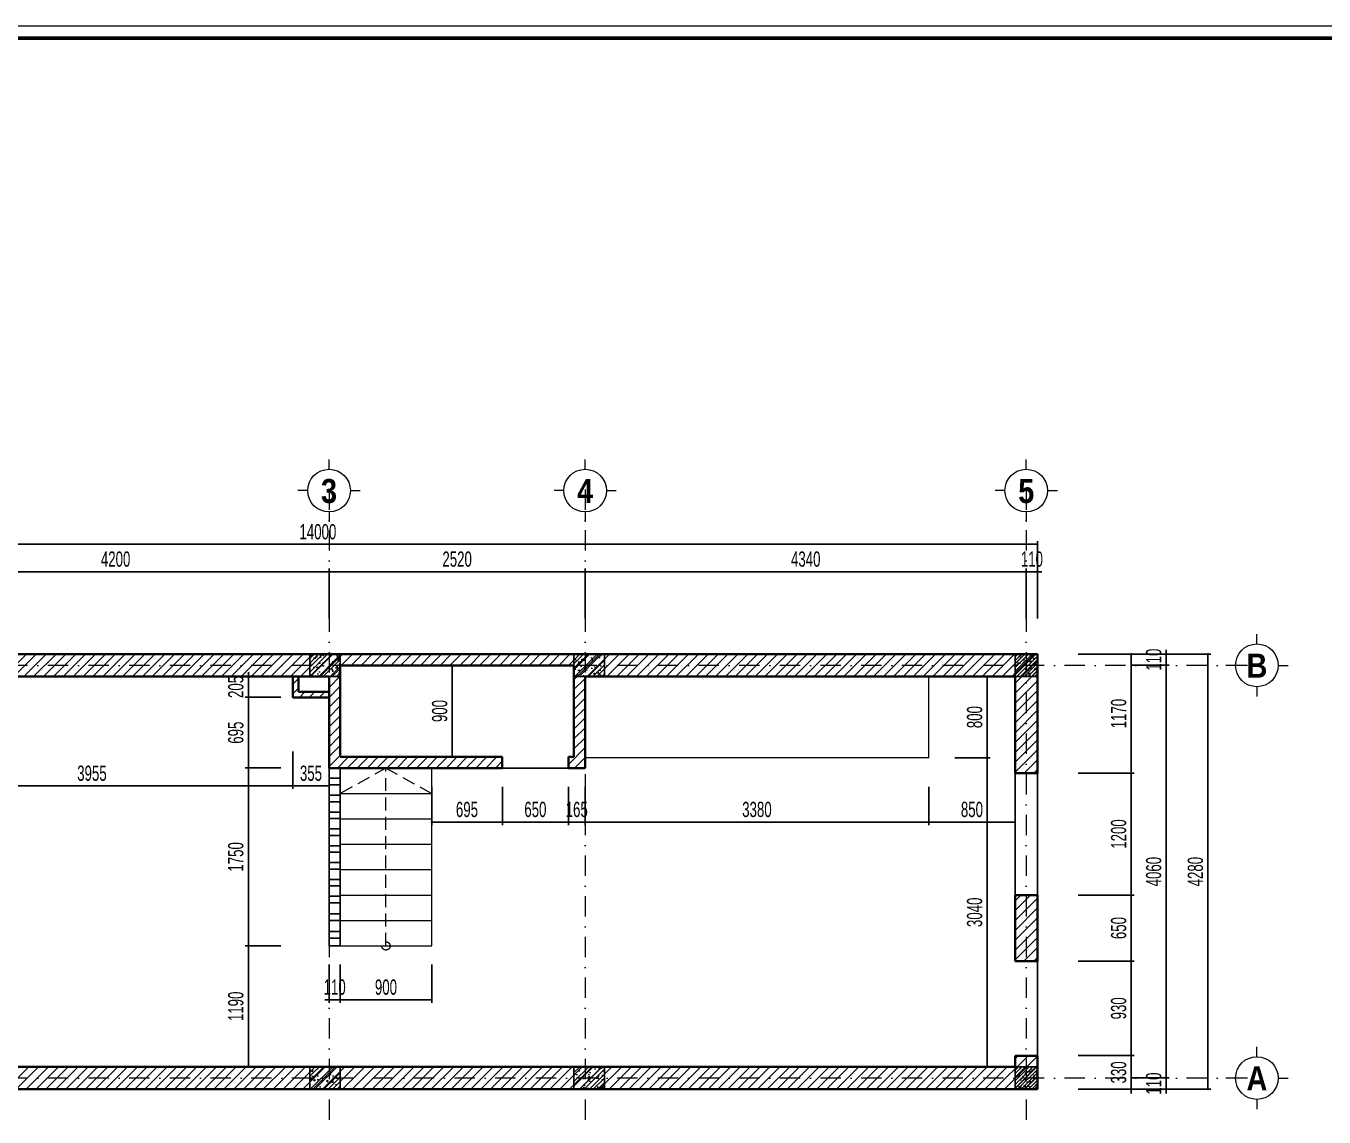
# Model space of a CAD drawing. Header units: millimetres. Extents: x 2565303 to 2664360, y -865723 to -262051.
# Drawn here: x 2638988 to 2651759, y -420716 to -409982 of the extents above; entities that cross this region are included whole.
import ezdxf
from ezdxf.enums import TextEntityAlignment as Align

# ---------------------------------------------------------------- set-up
doc = ezdxf.new("R2010")
doc.units = ezdxf.units.MM
doc.header["$LTSCALE"] = 10
doc.header["$MEASUREMENT"] = 0
doc.linetypes.add('DASHDOT', pattern=[1, 0.5, -0.25, 0, -0.25])
doc.linetypes.add('HIDDEN', pattern=[9.525, 6.35, -3.175])
doc.layers.get('0').update_dxf_attribs({"linetype": 'CONTINUOUS'})
doc.layers.get('DEFPOINTS').update_dxf_attribs({"color": 10, "linetype": 'CONTINUOUS'})
for name, color, linetype in [('- Hach vl', 9, 'CONTINUOUS'), ('Khungten_LCDI', 7, 'CONTINUOUS'), ('M3', 3, 'CONTINUOUS')]:
    doc.layers.add(name, color=color, linetype=linetype)
for name, color, linetype, lineweight in [('- Nội Thất', 83, 'CONTINUOUS', 25), ('-thay1', 7, 'CONTINUOUS', 18), ('-Tường', 4, 'CONTINUOUS', 35), ('LC Dim', 8, 'CONTINUOUS', 13), ('LC Hatch', 252, 'CONTINUOUS', 5), ('LC ISO', 153, 'CONTINUOUS', 13), ('LC MANH DUT', 35, 'HIDDEN', 5), ('LC Net dam 1', 30, 'CONTINUOUS', 30), ('LC Net dam2', 6, 'CONTINUOUS', 40), ('LC Net manh', 250, 'CONTINUOUS', 5), ('LC Net truc', 134, 'DASHDOT', 5), ('LC Text1', 20, 'CONTINUOUS', 13)]:
    doc.layers.add(name, color=color, linetype=linetype, lineweight=lineweight)
doc.styles.add('HOATBIF', font='hoatbif.shx', dxfattribs={"width": 0.65})
doc.styles.add('Khungten', font='', dxfattribs={"width": 0.9, "height": 5000})
doc.styles.add('LC 1', font='')
doc.styles.add('Title', font='', dxfattribs={"width": 0.8})
doc.styles.get('Khungten').set_extended_font_data('.VnAvantH')
doc.styles.get('LC 1').set_extended_font_data('.VnAvantH', bold=True)
doc.styles.get('Title').set_extended_font_data('.VnBlackH')
doc.dimstyles.new('1-100 (1-60)', dxfattribs={"dimscale": 60, "dimtxt": 2.5, "dimasz": 0.35, "dimexe": 0.5, "dimexo": 0, "dimgap": 0.8, "dimtad": 1, "dimdec": 0, "dimzin": 0, "dimdsep": 46, "dimtxsty": 'HOATBIF', "dimblk1": 'DOT', "dimblk2": 'DOT', "dimsah": 1, "dimcen": -1, "dimdle": 1, "dimclrd": 256, "dimclre": 256, "dimclrt": 4, "dimadec": 3, "dimazin": 2, "dimtfac": 0.333333, "dimtdec": 0, "dimtix": 1, "dimtmove": 2, "dimatfit": 3, "dimldrblk": 'DOT', "dimfxl": 1, "dimtvp": 0.833333, "dimtolj": 1, "dimtzin": 0, "dimarcsym": 0})

# ---------------------------------------------------------------- blocks, each defined once
blk = doc.blocks.new('DOT')
at = {"layer": 'M3', "color": 0, "linetype": 'ByBlock'}
blk.add_line((-0.5, 0), (-1, 0), dxfattribs=at)
at = {"layer": 'M3', "color": 0, "linetype": 'ByBlock', "const_width": 0.5}
blk.add_lwpolyline([(-0.25, 0, 1), (0.25, 0, 1)], format="xyb", close=True, dxfattribs=at)
blk = doc.blocks.new('*D322')
at = {"layer": 'DEFPOINTS', "color": 0, "transparency": 16777216}
for p in [(2641970, -415351), (2637770, -415811), (2641970, -415811)]:
    blk.add_point(p, dxfattribs=at)
at = {"layer": 'LC Dim', "lineweight": -2, "transparency": 16777216}
for p, q in [((2637770, -415811), (2637770, -415321)), ((2641970, -415811), (2641970, -415321)), ((2637791, -415351), (2641949, -415351))]:
    blk.add_line(p, q, dxfattribs=at)
at = {"layer": 'LC Dim', "lineweight": -2, "transparency": 16777216, "xscale": 21, "yscale": 21, "zscale": 21, "rotation": 180}
blk.add_blockref('DOT', (2637770, -415351), dxfattribs=at)
at = {"layer": 'LC Dim', "lineweight": -2, "transparency": 16777216, "xscale": 21, "yscale": 21, "zscale": 21}
blk.add_blockref('DOT', (2641970, -415351), dxfattribs=at)
at = {"layer": 'LC Dim', "color": 4, "transparency": 16777216, "insert": (2639870, -415228), "char_height": 150, "attachment_point": 5, "style": 'HOATBIF'}
blk.add_mtext('\\A1;4200', dxfattribs=at)
blk = doc.blocks.new('*D323')
at = {"layer": 'DEFPOINTS', "color": 0, "transparency": 16777216}
for p in [(2644490, -415351), (2641970, -415811), (2644490, -415811)]:
    blk.add_point(p, dxfattribs=at)
at = {"layer": 'LC Dim', "lineweight": -2, "transparency": 16777216}
for p, q in [((2641970, -415811), (2641970, -415321)), ((2644490, -415811), (2644490, -415321)), ((2641991, -415351), (2644469, -415351))]:
    blk.add_line(p, q, dxfattribs=at)
at = {"layer": 'LC Dim', "lineweight": -2, "transparency": 16777216, "xscale": 21, "yscale": 21, "zscale": 21, "rotation": 180}
blk.add_blockref('DOT', (2641970, -415351), dxfattribs=at)
at = {"layer": 'LC Dim', "lineweight": -2, "transparency": 16777216, "xscale": 21, "yscale": 21, "zscale": 21}
blk.add_blockref('DOT', (2644490, -415351), dxfattribs=at)
at = {"layer": 'LC Dim', "color": 4, "transparency": 16777216, "insert": (2643230, -415228), "char_height": 150, "attachment_point": 5, "style": 'HOATBIF'}
blk.add_mtext('\\A1;2520', dxfattribs=at)
blk = doc.blocks.new('*D324')
at = {"layer": 'DEFPOINTS', "color": 0, "transparency": 16777216}
for p in [(2648830, -415351), (2644490, -415811), (2648830, -415811)]:
    blk.add_point(p, dxfattribs=at)
at = {"layer": 'LC Dim', "lineweight": -2, "transparency": 16777216}
for p, q in [((2644490, -415811), (2644490, -415321)), ((2648830, -415811), (2648830, -415321)), ((2644511, -415351), (2648809, -415351))]:
    blk.add_line(p, q, dxfattribs=at)
at = {"layer": 'LC Dim', "lineweight": -2, "transparency": 16777216, "xscale": 21, "yscale": 21, "zscale": 21, "rotation": 180}
blk.add_blockref('DOT', (2644490, -415351), dxfattribs=at)
at = {"layer": 'LC Dim', "lineweight": -2, "transparency": 16777216, "xscale": 21, "yscale": 21, "zscale": 21}
blk.add_blockref('DOT', (2648830, -415351), dxfattribs=at)
at = {"layer": 'LC Dim', "color": 4, "transparency": 16777216, "insert": (2646660, -415228), "char_height": 150, "attachment_point": 5, "style": 'HOATBIF'}
blk.add_mtext('\\A1;4340', dxfattribs=at)
blk = doc.blocks.new('*D325')
at = {"layer": 'DEFPOINTS', "color": 0, "transparency": 16777216}
for p in [(2648940, -415351), (2648830, -415811), (2648940, -415811)]:
    blk.add_point(p, dxfattribs=at)
at = {"layer": 'LC Dim', "lineweight": -2, "transparency": 16777216}
for p, q in [((2648830, -415811), (2648830, -415321)), ((2648940, -415811), (2648940, -415321)), ((2648809, -415351), (2648788, -415351)), ((2648830, -415351), (2648940, -415351)), ((2648961, -415351), (2648982, -415351))]:
    blk.add_line(p, q, dxfattribs=at)
at = {"layer": 'LC Dim', "lineweight": -2, "transparency": 16777216, "xscale": 21, "yscale": 21, "zscale": 21}
blk.add_blockref('DOT', (2648830, -415351), dxfattribs=at)
at = {"layer": 'LC Dim', "lineweight": -2, "transparency": 16777216, "xscale": 21, "yscale": 21, "zscale": 21, "rotation": 180}
blk.add_blockref('DOT', (2648940, -415351), dxfattribs=at)
at = {"layer": 'LC Dim', "color": 4, "transparency": 16777216, "insert": (2648885, -415228), "char_height": 150, "attachment_point": 5, "style": 'HOATBIF'}
blk.add_mtext('\\A1;110', dxfattribs=at)
blk = doc.blocks.new('*D326')
at = {"layer": 'DEFPOINTS', "color": 0, "transparency": 16777216}
for p in [(2634940, -415082), (2634940, -415811), (2648940, -415811)]:
    blk.add_point(p, dxfattribs=at)
at = {"layer": 'LC Dim', "lineweight": -2, "transparency": 16777216}
for p, q in [((2634940, -415811), (2634940, -415052)), ((2648940, -415811), (2648940, -415052)), ((2648919, -415082), (2634961, -415082))]:
    blk.add_line(p, q, dxfattribs=at)
at = {"layer": 'LC Dim', "lineweight": -2, "transparency": 16777216, "xscale": 21, "yscale": 21, "zscale": 21, "rotation": 180}
blk.add_blockref('DOT', (2634940, -415082), dxfattribs=at)
at = {"layer": 'LC Dim', "lineweight": -2, "transparency": 16777216, "xscale": 21, "yscale": 21, "zscale": 21}
blk.add_blockref('DOT', (2648940, -415082), dxfattribs=at)
at = {"layer": 'LC Dim', "color": 4, "transparency": 16777216, "insert": (2641860, -414959), "char_height": 150, "attachment_point": 5, "style": 'HOATBIF'}
blk.add_mtext('\\A1;14000', dxfattribs=at)
blk = doc.blocks.new('*D357')
at = {"layer": 'DEFPOINTS', "color": 0, "transparency": 16777216}
for p in [(2649862, -416162), (2649862, -416272), (2650207, -416272)]:
    blk.add_point(p, dxfattribs=at)
at = {"layer": 'LC Dim', "lineweight": -2, "transparency": 16777216}
for p, q in [((2649862, -416162), (2650237, -416162)), ((2650207, -416141), (2650207, -416120)), ((2650207, -416162), (2650207, -416272)), ((2649862, -416272), (2650237, -416272)), ((2650207, -416293), (2650207, -416314))]:
    blk.add_line(p, q, dxfattribs=at)
at = {"layer": 'LC Dim', "lineweight": -2, "transparency": 16777216, "xscale": 21, "yscale": 21, "zscale": 21}
for p, rotation in [((2650207, -416162), 270), ((2650207, -416272), 90)]:
    blk.add_blockref('DOT', p, dxfattribs=dict(at, rotation=rotation))
at = {"layer": 'LC Dim', "color": 4, "transparency": 16777216, "insert": (2650084, -416217), "char_height": 150, "attachment_point": 5, "rotation": 90, "style": 'HOATBIF'}
blk.add_mtext('\\A1;110', dxfattribs=at)
blk = doc.blocks.new('*D358')
at = {"layer": 'DEFPOINTS', "color": 0, "transparency": 16777216}
for p in [(2649862, -416272), (2649862, -420332), (2650207, -420332)]:
    blk.add_point(p, dxfattribs=at)
at = {"layer": 'LC Dim', "lineweight": -2, "transparency": 16777216}
for p, q in [((2649862, -416272), (2650237, -416272)), ((2650207, -416293), (2650207, -420311)), ((2649862, -420332), (2650237, -420332))]:
    blk.add_line(p, q, dxfattribs=at)
at = {"layer": 'LC Dim', "lineweight": -2, "transparency": 16777216, "xscale": 21, "yscale": 21, "zscale": 21}
for p, rotation in [((2650207, -416272), 90), ((2650207, -420332), 270)]:
    blk.add_blockref('DOT', p, dxfattribs=dict(at, rotation=rotation))
at = {"layer": 'LC Dim', "color": 4, "transparency": 16777216, "insert": (2650084, -418302), "char_height": 150, "attachment_point": 5, "rotation": 90, "style": 'HOATBIF'}
blk.add_mtext('\\A1;4060', dxfattribs=at)
blk = doc.blocks.new('*D359')
at = {"layer": 'DEFPOINTS', "color": 0, "transparency": 16777216}
for p in [(2649862, -420332), (2649862, -420442), (2650207, -420442)]:
    blk.add_point(p, dxfattribs=at)
at = {"layer": 'LC Dim', "lineweight": -2, "transparency": 16777216}
for p, q in [((2650207, -420311), (2650207, -420290)), ((2649862, -420332), (2650237, -420332)), ((2650207, -420332), (2650207, -420442)), ((2649862, -420442), (2650237, -420442)), ((2650207, -420463), (2650207, -420484))]:
    blk.add_line(p, q, dxfattribs=at)
at = {"layer": 'LC Dim', "lineweight": -2, "transparency": 16777216, "xscale": 21, "yscale": 21, "zscale": 21}
for p, rotation in [((2650207, -420332), 270), ((2650207, -420442), 90)]:
    blk.add_blockref('DOT', p, dxfattribs=dict(at, rotation=rotation))
at = {"layer": 'LC Dim', "color": 4, "transparency": 16777216, "insert": (2650084, -420387), "char_height": 150, "attachment_point": 5, "rotation": 90, "style": 'HOATBIF'}
blk.add_mtext('\\A1;110', dxfattribs=at)
blk = doc.blocks.new('*D360')
at = {"layer": 'DEFPOINTS', "color": 0, "transparency": 16777216}
for p in [(2649862, -416162), (2650617, -416162), (2649862, -420442)]:
    blk.add_point(p, dxfattribs=at)
at = {"layer": 'LC Dim', "lineweight": -2, "transparency": 16777216}
for p, q in [((2649862, -416162), (2650647, -416162)), ((2650617, -420421), (2650617, -416183)), ((2649862, -420442), (2650647, -420442))]:
    blk.add_line(p, q, dxfattribs=at)
at = {"layer": 'LC Dim', "lineweight": -2, "transparency": 16777216, "xscale": 21, "yscale": 21, "zscale": 21}
for p, rotation in [((2650617, -416162), 90), ((2650617, -420442), 270)]:
    blk.add_blockref('DOT', p, dxfattribs=dict(at, rotation=rotation))
at = {"layer": 'LC Dim', "color": 4, "transparency": 16777216, "insert": (2650494, -418302), "char_height": 150, "attachment_point": 5, "rotation": 90, "style": 'HOATBIF'}
blk.add_mtext('\\A1;4280', dxfattribs=at)
blk = doc.blocks.new('*D361')
at = {"layer": 'DEFPOINTS', "color": 0, "transparency": 16777216}
for p in [(2649341, -416162), (2649341, -417332), (2649862, -417332)]:
    blk.add_point(p, dxfattribs=at)
at = {"layer": 'LC Dim', "lineweight": -2, "transparency": 16777216}
for p, q in [((2649341, -416162), (2649892, -416162)), ((2649862, -416183), (2649862, -417311)), ((2649341, -417332), (2649892, -417332))]:
    blk.add_line(p, q, dxfattribs=at)
at = {"layer": 'LC Dim', "lineweight": -2, "transparency": 16777216, "xscale": 21, "yscale": 21, "zscale": 21}
for p, rotation in [((2649862, -416162), 90), ((2649862, -417332), 270)]:
    blk.add_blockref('DOT', p, dxfattribs=dict(at, rotation=rotation))
at = {"layer": 'LC Dim', "color": 4, "transparency": 16777216, "insert": (2649739, -416747), "char_height": 150, "attachment_point": 5, "rotation": 90, "style": 'HOATBIF'}
blk.add_mtext('\\A1;1170', dxfattribs=at)
blk = doc.blocks.new('*D362')
at = {"layer": 'DEFPOINTS', "color": 0, "transparency": 16777216}
for p in [(2649341, -417332), (2649341, -418532), (2649862, -418532)]:
    blk.add_point(p, dxfattribs=at)
at = {"layer": 'LC Dim', "lineweight": -2, "transparency": 16777216}
for p, q in [((2649341, -417332), (2649892, -417332)), ((2649862, -417353), (2649862, -418511)), ((2649341, -418532), (2649892, -418532))]:
    blk.add_line(p, q, dxfattribs=at)
at = {"layer": 'LC Dim', "lineweight": -2, "transparency": 16777216, "xscale": 21, "yscale": 21, "zscale": 21}
for p, rotation in [((2649862, -417332), 90), ((2649862, -418532), 270)]:
    blk.add_blockref('DOT', p, dxfattribs=dict(at, rotation=rotation))
at = {"layer": 'LC Dim', "color": 4, "transparency": 16777216, "insert": (2649739, -417932), "char_height": 150, "attachment_point": 5, "rotation": 90, "style": 'HOATBIF'}
blk.add_mtext('\\A1;1200', dxfattribs=at)
blk = doc.blocks.new('*D363')
at = {"layer": 'DEFPOINTS', "color": 0, "transparency": 16777216}
for p in [(2649341, -420112), (2649341, -420442), (2649862, -420442)]:
    blk.add_point(p, dxfattribs=at)
at = {"layer": 'LC Dim', "lineweight": -2, "transparency": 16777216}
for p, q in [((2649341, -420112), (2649892, -420112)), ((2649862, -420091), (2649862, -420070)), ((2649862, -420112), (2649862, -420442)), ((2649341, -420442), (2649892, -420442)), ((2649862, -420463), (2649862, -420484))]:
    blk.add_line(p, q, dxfattribs=at)
at = {"layer": 'LC Dim', "lineweight": -2, "transparency": 16777216, "xscale": 21, "yscale": 21, "zscale": 21}
for p, rotation in [((2649862, -420112), 270), ((2649862, -420442), 90)]:
    blk.add_blockref('DOT', p, dxfattribs=dict(at, rotation=rotation))
at = {"layer": 'LC Dim', "color": 4, "transparency": 16777216, "insert": (2649739, -420277), "char_height": 150, "attachment_point": 5, "rotation": 90, "style": 'HOATBIF'}
blk.add_mtext('\\A1;330', dxfattribs=at)
blk = doc.blocks.new('*D364')
at = {"layer": 'DEFPOINTS', "color": 0, "transparency": 16777216}
for p in [(2649341, -418532), (2649341, -419182), (2649862, -419182)]:
    blk.add_point(p, dxfattribs=at)
at = {"layer": 'LC Dim', "lineweight": -2, "transparency": 16777216}
for p, q in [((2649341, -418532), (2649892, -418532)), ((2649862, -418553), (2649862, -419161)), ((2649341, -419182), (2649892, -419182))]:
    blk.add_line(p, q, dxfattribs=at)
at = {"layer": 'LC Dim', "lineweight": -2, "transparency": 16777216, "xscale": 21, "yscale": 21, "zscale": 21}
for p, rotation in [((2649862, -418532), 90), ((2649862, -419182), 270)]:
    blk.add_blockref('DOT', p, dxfattribs=dict(at, rotation=rotation))
at = {"layer": 'LC Dim', "color": 4, "transparency": 16777216, "insert": (2649739, -418857), "char_height": 150, "attachment_point": 5, "rotation": 90, "style": 'HOATBIF'}
blk.add_mtext('\\A1;650', dxfattribs=at)
blk = doc.blocks.new('*D365')
at = {"layer": 'DEFPOINTS', "color": 0, "transparency": 16777216}
for p in [(2649341, -419182), (2649341, -420112), (2649862, -420112)]:
    blk.add_point(p, dxfattribs=at)
at = {"layer": 'LC Dim', "lineweight": -2, "transparency": 16777216}
for p, q in [((2649341, -419182), (2649892, -419182)), ((2649862, -419203), (2649862, -420091)), ((2649341, -420112), (2649892, -420112))]:
    blk.add_line(p, q, dxfattribs=at)
at = {"layer": 'LC Dim', "lineweight": -2, "transparency": 16777216, "xscale": 21, "yscale": 21, "zscale": 21}
for p, rotation in [((2649862, -419182), 90), ((2649862, -420112), 270)]:
    blk.add_blockref('DOT', p, dxfattribs=dict(at, rotation=rotation))
at = {"layer": 'LC Dim', "color": 4, "transparency": 16777216, "insert": (2649739, -419647), "char_height": 150, "attachment_point": 5, "rotation": 90, "style": 'HOATBIF'}
blk.add_mtext('\\A1;930', dxfattribs=at)
blk = doc.blocks.new('lcdi fix')
at = {"layer": 'DEFPOINTS', "lineweight": 0}
blk.add_lwpolyline([(-1200, -14850), (-1200, 14850), (40800, 14850), (40800, -14850)], close=True, dxfattribs=at)
at = {"layer": 'Khungten_LCDI', "color": 5, "lineweight": 60}
blk.add_lwpolyline([(0, -14650), (0, 14650), (40600, 14650), (40600, -14650)], close=True, dxfattribs=at)
at = {"color": 7, "style": 'Khungten', "width": 0.8}
for tag, p in [('REVISION', (39499, -10746)), ('NGAYHT', (39546, -11609))]:
    blk.add_attdef(tag, text='', height=200, dxfattribs=at).set_placement(p, align=Align.CENTER)
at = {"layer": 'LC Text1', "style": 'Title', "width": 1.485915}
for tag, p, p2 in [('TENBANVE1', (36913, -8886), (40339, -8886)), ('TENBANVE2', (36913, -9562), (40339, -9562))]:
    blk.add_attdef(tag, text='', height=250, dxfattribs=at).set_placement(p, p2, align=Align.FIT)
at = {"layer": 'LC Text1', "style": 'Title', "width": 0.7}
blk.add_attdef('SOBANVE', text='', height=250, dxfattribs=at).set_placement((39562, -13896), align=Align.CENTER)
blk = doc.blocks.new('gfs')
at = {"layer": '- Hach vl', "ltscale": 0.2}
h = blk.add_hatch(dxfattribs=at)
h.set_pattern_fill('ANSI31', color=256, scale=200, style=0)
h.set_pattern_definition([(45, (3894016.553, -231657.651), (-17.67766953, 17.67766953), [])])
h.paths.add_polyline_path([(2119996, -313176), (2119887, -313176), (2119887, -313286), (2119996, -313286)])
h.paths.add_polyline_path([(2119887, -313176), (2119777, -313176), (2119777, -313286), (2119887, -313286)])
h.paths.add_polyline_path([(2119887, -313066), (2119777, -313066), (2119777, -313176), (2119887, -313176)])
h.paths.add_polyline_path([(2119996, -313066), (2119887, -313066), (2119887, -313176), (2119996, -313176)])
h = blk.add_hatch(dxfattribs=at)
h.set_pattern_fill('AR-CONC', color=256, scale=20, style=0)
h.set_pattern_definition([(50, (3894016.55, -231657.65), (143.4520365, -12.550427), [15, -165]), (355, (3894016.55, -231657.65), (-27.750267, 150.438427), [12, -132]), (100.4514, (3894028.51, -231658.7), (115.701876, 137.887908), [12.748038, -140.228422]), (46.1842, (3894016.55, -231617.65), (213.44821, -33.103803), [22.5, -247.5]), (96.6356, (3894034.34, -231620.4), (186.93254, 194.823574), [19.122058, -210.3426]), (351.1842, (3894016.55, -231617.65), (186.93239, 194.82372), [18, -198]), (21, (3894036.55, -231627.65), (119.3814104, -80.523778), [15, -165]), (326, (3894036.55, -231627.65), (48.663066, 145.030009), [12, -132]), (71.4514, (3894046.5, -231634.36), (168.044526, 64.506099), [12.748038, -140.228422]), (37.5, (3894016.553, -231657.65), (2.431971, 66.5787708), [0, -130.4, 0, -134, 0, -132.5]), (7.5, (3894016.55, -231657.65), (52.6139075, 78.8823424), [0, -76.4, 0, -127.4, 0, -50.5]), (327.5, (3893971.953, -231657.65), (106.7644872, -4.5109743), [0, -50, 0, -156, 0, -207]), (317.5, (3893951.95, -231657.65), (116.637234, 20.0209965), [0, -65, 0, -103.6, 0, -147])])
h.paths.add_polyline_path([(2119996, -313176), (2119887, -313176), (2119887, -313286), (2119996, -313286)])
h.paths.add_polyline_path([(2119887, -313176), (2119777, -313176), (2119777, -313286), (2119887, -313286)])
h.paths.add_polyline_path([(2119887, -313066), (2119777, -313066), (2119777, -313176), (2119887, -313176)])
h.paths.add_polyline_path([(2119996, -313066), (2119887, -313066), (2119887, -313176), (2119996, -313176)])
at = {"layer": 'LC Net dam 1'}
blk.add_lwpolyline([(2119777, -313066), (2119997, -313066), (2119997, -313286), (2119777, -313286)], close=True, dxfattribs=at)
blk = doc.blocks.new('c22x30')
at = {"layer": 'LC Hatch'}
h = blk.add_hatch(dxfattribs=at)
h.set_pattern_fill('BTCT', color=256, scale=25)
h.set_pattern_definition([(50, (-619188.45, -138015.9), (179.315046, -15.688034), [18.75, -206.25]), (355, (-619188.45, -138015.9), (-34.687833, 188.048033), [15, -165]), (100.4514, (-619173.5, -138017.21), (144.627345, 172.359886), [15.93505, -175.28553]), (46.1842, (-619188.45, -137965.9), (266.81026, -41.37975), [28.125, -309.375]), (96.6356, (-619166.22, -137969.35), (233.66568, 243.52947), [23.90257, -262.92825]), (351.1842, (-619188.45, -137965.9), (233.66549, 243.52965), [22.5, -247.5]), (21, (-619163.45, -137978.4), (149.226763, -100.654723), [18.75, -206.25]), (326, (-619163.45, -137978.4), (60.828833, 181.28751), [15, -165]), (71.4514, (-619151.02, -137986.79), (210.055657, 80.632624), [15.93505, -175.28553]), (37.5, (-619188.45, -138015.9), (3.039964, 83.2234635), [0, -163, 0, -167.5, 0, -165.625]), (7.5, (-619188.45, -138015.9), (65.767384, 98.602928), [0, -95.5, 0, -159.25, 0, -63.125]), (327.5, (-619244.2, -138015.9), (133.455609, -5.638718), [0, -62.5, 0, -195, 0, -258.75]), (317.5, (-619269.2, -138015.9), (145.796542, 25.026246), [0, -81.25, 0, -129.5, 0, -183.75]), (45, (-619188.45, -138015.9), (-66.291261, 66.291261), []), (45, (-619144.26, -138015.9), (-66.291261, 66.291261), [])])
h.paths.add_polyline_path([(0, 0), (0, -220), (300, -220), (300, 0)])
at = {"layer": 'LC Net dam 1'}
blk.add_lwpolyline([(0, 0), (300, 0), (300, -220), (0, -220)], close=True, dxfattribs=at)
blk = doc.blocks.new('TTRUC')
at = {"layer": 'LC ISO'}
for p, q in [((0, 6.95), (0, 10.13)), ((-6.95, 0), (-10.13, 0)), ((6.95, 0), (10.13, 0)), ((0, -6.95), (0, -10.13))]:
    blk.add_line(p, q, dxfattribs=at)
at = {"layer": 'LC Net manh'}
blk.add_circle((0, 0), 6.95, dxfattribs=at)
blk = doc.blocks.new('*D525')
at = {"layer": 'DEFPOINTS', "color": 0, "transparency": 16777216}
for p in [(2637660, -417119), (2641615, -417119), (2641615, -417458)]:
    blk.add_point(p, dxfattribs=at)
at = {"layer": 'LC Dim', "lineweight": -2, "transparency": 16777216}
for p, q in [((2637660, -417119), (2637660, -417488)), ((2641615, -417119), (2641615, -417488)), ((2637681, -417458), (2641594, -417458))]:
    blk.add_line(p, q, dxfattribs=at)
at = {"layer": 'LC Dim', "lineweight": -2, "transparency": 16777216, "xscale": 21, "yscale": 21, "zscale": 21, "rotation": 180}
blk.add_blockref('DOT', (2637660, -417458), dxfattribs=at)
at = {"layer": 'LC Dim', "lineweight": -2, "transparency": 16777216, "xscale": 21, "yscale": 21, "zscale": 21}
blk.add_blockref('DOT', (2641615, -417458), dxfattribs=at)
at = {"layer": 'LC Dim', "color": 4, "transparency": 16777216, "insert": (2639637, -417335), "char_height": 150, "attachment_point": 5, "style": 'HOATBIF'}
blk.add_mtext('\\A1;3955', dxfattribs=at)
blk = doc.blocks.new('*D526')
at = {"layer": 'DEFPOINTS', "color": 0, "transparency": 16777216}
for p in [(2641615, -417119), (2641970, -417119), (2641970, -417458)]:
    blk.add_point(p, dxfattribs=at)
at = {"layer": 'LC Dim', "lineweight": -2, "transparency": 16777216}
for p, q in [((2641615, -417119), (2641615, -417488)), ((2641970, -417119), (2641970, -417488)), ((2641636, -417458), (2641949, -417458))]:
    blk.add_line(p, q, dxfattribs=at)
at = {"layer": 'LC Dim', "lineweight": -2, "transparency": 16777216, "xscale": 21, "yscale": 21, "zscale": 21, "rotation": 180}
blk.add_blockref('DOT', (2641615, -417458), dxfattribs=at)
at = {"layer": 'LC Dim', "lineweight": -2, "transparency": 16777216, "xscale": 21, "yscale": 21, "zscale": 21}
blk.add_blockref('DOT', (2641970, -417458), dxfattribs=at)
at = {"layer": 'LC Dim', "color": 4, "transparency": 16777216, "insert": (2641792, -417335), "char_height": 150, "attachment_point": 5, "style": 'HOATBIF'}
blk.add_mtext('\\A1;355', dxfattribs=at)
blk = doc.blocks.new('*D527')
at = {"layer": 'DEFPOINTS', "color": 0, "transparency": 16777216}
for p in [(2641495, -416382), (2641176, -416587), (2641495, -416587)]:
    blk.add_point(p, dxfattribs=at)
at = {"layer": 'LC Dim', "lineweight": -2, "transparency": 16777216}
for p, q in [((2641176, -416361), (2641176, -416340)), ((2641495, -416382), (2641146, -416382)), ((2641176, -416382), (2641176, -416587)), ((2641495, -416587), (2641146, -416587)), ((2641176, -416608), (2641176, -416629))]:
    blk.add_line(p, q, dxfattribs=at)
at = {"layer": 'LC Dim', "lineweight": -2, "transparency": 16777216, "xscale": 21, "yscale": 21, "zscale": 21}
for p, rotation in [((2641176, -416382), 270), ((2641176, -416587), 90)]:
    blk.add_blockref('DOT', p, dxfattribs=dict(at, rotation=rotation))
at = {"layer": 'LC Dim', "color": 4, "transparency": 16777216, "insert": (2641053, -416485), "char_height": 150, "attachment_point": 5, "rotation": 90, "style": 'HOATBIF'}
blk.add_mtext('\\A1;205', dxfattribs=at)
blk = doc.blocks.new('*D528')
at = {"layer": 'DEFPOINTS', "color": 0, "transparency": 16777216}
for p in [(2641495, -416587), (2641176, -417282), (2641495, -417282)]:
    blk.add_point(p, dxfattribs=at)
at = {"layer": 'LC Dim', "lineweight": -2, "transparency": 16777216}
for p, q in [((2641495, -416587), (2641146, -416587)), ((2641176, -416608), (2641176, -417261)), ((2641495, -417282), (2641146, -417282))]:
    blk.add_line(p, q, dxfattribs=at)
at = {"layer": 'LC Dim', "lineweight": -2, "transparency": 16777216, "xscale": 21, "yscale": 21, "zscale": 21}
for p, rotation in [((2641176, -416587), 90), ((2641176, -417282), 270)]:
    blk.add_blockref('DOT', p, dxfattribs=dict(at, rotation=rotation))
at = {"layer": 'LC Dim', "color": 4, "transparency": 16777216, "insert": (2641053, -416935), "char_height": 150, "attachment_point": 5, "rotation": 90, "style": 'HOATBIF'}
blk.add_mtext('\\A1;695', dxfattribs=at)
blk = doc.blocks.new('*D529')
at = {"layer": 'DEFPOINTS', "color": 0, "transparency": 16777216}
for p in [(2641495, -417282), (2641176, -419033), (2641495, -419033)]:
    blk.add_point(p, dxfattribs=at)
at = {"layer": 'LC Dim', "lineweight": -2, "transparency": 16777216}
for p, q in [((2641495, -417282), (2641146, -417282)), ((2641176, -417303), (2641176, -419012)), ((2641495, -419033), (2641146, -419033))]:
    blk.add_line(p, q, dxfattribs=at)
at = {"layer": 'LC Dim', "lineweight": -2, "transparency": 16777216, "xscale": 21, "yscale": 21, "zscale": 21}
for p, rotation in [((2641176, -417282), 90), ((2641176, -419033), 270)]:
    blk.add_blockref('DOT', p, dxfattribs=dict(at, rotation=rotation))
at = {"layer": 'LC Dim', "color": 4, "transparency": 16777216, "insert": (2641053, -418157), "char_height": 150, "attachment_point": 5, "rotation": 90, "style": 'HOATBIF'}
blk.add_mtext('\\A1;1750', dxfattribs=at)
blk = doc.blocks.new('*D530')
at = {"layer": 'DEFPOINTS', "color": 0, "transparency": 16777216}
for p in [(2641495, -419033), (2641176, -420222), (2641495, -420222)]:
    blk.add_point(p, dxfattribs=at)
at = {"layer": 'LC Dim', "lineweight": -2, "transparency": 16777216}
for p, q in [((2641495, -419033), (2641146, -419033)), ((2641176, -419054), (2641176, -420201)), ((2641495, -420222), (2641146, -420222))]:
    blk.add_line(p, q, dxfattribs=at)
at = {"layer": 'LC Dim', "lineweight": -2, "transparency": 16777216, "xscale": 21, "yscale": 21, "zscale": 21}
for p, rotation in [((2641176, -419033), 90), ((2641176, -420222), 270)]:
    blk.add_blockref('DOT', p, dxfattribs=dict(at, rotation=rotation))
at = {"layer": 'LC Dim', "color": 4, "transparency": 16777216, "insert": (2641053, -419627), "char_height": 150, "attachment_point": 5, "rotation": 90, "style": 'HOATBIF'}
blk.add_mtext('\\A1;1190', dxfattribs=at)
blk = doc.blocks.new('*D531')
at = {"layer": 'DEFPOINTS', "color": 0, "transparency": 16777216}
for p in [(2641970, -419217), (2642080, -419217), (2642080, -419562)]:
    blk.add_point(p, dxfattribs=at)
at = {"layer": 'LC Dim', "lineweight": -2, "transparency": 16777216}
for p, q in [((2641970, -419217), (2641970, -419592)), ((2642080, -419217), (2642080, -419592)), ((2641949, -419562), (2641928, -419562)), ((2641970, -419562), (2642080, -419562)), ((2642101, -419562), (2642122, -419562))]:
    blk.add_line(p, q, dxfattribs=at)
at = {"layer": 'LC Dim', "lineweight": -2, "transparency": 16777216, "xscale": 21, "yscale": 21, "zscale": 21}
blk.add_blockref('DOT', (2641970, -419562), dxfattribs=at)
at = {"layer": 'LC Dim', "lineweight": -2, "transparency": 16777216, "xscale": 21, "yscale": 21, "zscale": 21, "rotation": 180}
blk.add_blockref('DOT', (2642080, -419562), dxfattribs=at)
at = {"layer": 'LC Dim', "color": 4, "transparency": 16777216, "insert": (2642025, -419439), "char_height": 150, "attachment_point": 5, "style": 'HOATBIF'}
blk.add_mtext('\\A1;110', dxfattribs=at)
blk = doc.blocks.new('*D532')
at = {"layer": 'DEFPOINTS', "color": 0, "transparency": 16777216}
for p in [(2642080, -419217), (2642980, -419217), (2642980, -419562)]:
    blk.add_point(p, dxfattribs=at)
at = {"layer": 'LC Dim', "lineweight": -2, "transparency": 16777216}
for p, q in [((2642080, -419217), (2642080, -419592)), ((2642980, -419217), (2642980, -419592)), ((2642101, -419562), (2642959, -419562))]:
    blk.add_line(p, q, dxfattribs=at)
at = {"layer": 'LC Dim', "lineweight": -2, "transparency": 16777216, "xscale": 21, "yscale": 21, "zscale": 21, "rotation": 180}
blk.add_blockref('DOT', (2642080, -419562), dxfattribs=at)
at = {"layer": 'LC Dim', "lineweight": -2, "transparency": 16777216, "xscale": 21, "yscale": 21, "zscale": 21}
blk.add_blockref('DOT', (2642980, -419562), dxfattribs=at)
at = {"layer": 'LC Dim', "color": 4, "transparency": 16777216, "insert": (2642530, -419439), "char_height": 150, "attachment_point": 5, "style": 'HOATBIF'}
blk.add_mtext('\\A1;900', dxfattribs=at)
blk = doc.blocks.new('*D533')
at = {"layer": 'DEFPOINTS', "color": 0, "transparency": 16777216}
for p in [(2642980, -417468), (2643675, -417468), (2643675, -417814)]:
    blk.add_point(p, dxfattribs=at)
at = {"layer": 'LC Dim', "lineweight": -2, "transparency": 16777216}
for p, q in [((2642980, -417468), (2642980, -417844)), ((2643675, -417468), (2643675, -417844)), ((2643001, -417814), (2643654, -417814))]:
    blk.add_line(p, q, dxfattribs=at)
at = {"layer": 'LC Dim', "lineweight": -2, "transparency": 16777216, "xscale": 21, "yscale": 21, "zscale": 21, "rotation": 180}
blk.add_blockref('DOT', (2642980, -417814), dxfattribs=at)
at = {"layer": 'LC Dim', "lineweight": -2, "transparency": 16777216, "xscale": 21, "yscale": 21, "zscale": 21}
blk.add_blockref('DOT', (2643675, -417814), dxfattribs=at)
at = {"layer": 'LC Dim', "color": 4, "transparency": 16777216, "insert": (2643327, -417691), "char_height": 150, "attachment_point": 5, "style": 'HOATBIF'}
blk.add_mtext('\\A1;695', dxfattribs=at)
blk = doc.blocks.new('*D534')
at = {"layer": 'DEFPOINTS', "color": 0, "transparency": 16777216}
for p in [(2643675, -417468), (2644325, -417468), (2644325, -417814)]:
    blk.add_point(p, dxfattribs=at)
at = {"layer": 'LC Dim', "lineweight": -2, "transparency": 16777216}
for p, q in [((2643675, -417468), (2643675, -417844)), ((2644325, -417468), (2644325, -417844)), ((2643696, -417814), (2644304, -417814))]:
    blk.add_line(p, q, dxfattribs=at)
at = {"layer": 'LC Dim', "lineweight": -2, "transparency": 16777216, "xscale": 21, "yscale": 21, "zscale": 21, "rotation": 180}
blk.add_blockref('DOT', (2643675, -417814), dxfattribs=at)
at = {"layer": 'LC Dim', "lineweight": -2, "transparency": 16777216, "xscale": 21, "yscale": 21, "zscale": 21}
blk.add_blockref('DOT', (2644325, -417814), dxfattribs=at)
at = {"layer": 'LC Dim', "color": 4, "transparency": 16777216, "insert": (2644000, -417691), "char_height": 150, "attachment_point": 5, "style": 'HOATBIF'}
blk.add_mtext('\\A1;650', dxfattribs=at)
blk = doc.blocks.new('*D535')
at = {"layer": 'DEFPOINTS', "color": 0, "transparency": 16777216}
for p in [(2644325, -417468), (2644490, -417468), (2644490, -417814)]:
    blk.add_point(p, dxfattribs=at)
at = {"layer": 'LC Dim', "lineweight": -2, "transparency": 16777216}
for p, q in [((2644325, -417468), (2644325, -417844)), ((2644490, -417468), (2644490, -417844)), ((2644304, -417814), (2644283, -417814)), ((2644325, -417814), (2644490, -417814)), ((2644511, -417814), (2644532, -417814))]:
    blk.add_line(p, q, dxfattribs=at)
at = {"layer": 'LC Dim', "lineweight": -2, "transparency": 16777216, "xscale": 21, "yscale": 21, "zscale": 21}
blk.add_blockref('DOT', (2644325, -417814), dxfattribs=at)
at = {"layer": 'LC Dim', "lineweight": -2, "transparency": 16777216, "xscale": 21, "yscale": 21, "zscale": 21, "rotation": 180}
blk.add_blockref('DOT', (2644490, -417814), dxfattribs=at)
at = {"layer": 'LC Dim', "color": 4, "transparency": 16777216, "insert": (2644407, -417691), "char_height": 150, "attachment_point": 5, "style": 'HOATBIF'}
blk.add_mtext('\\A1;165', dxfattribs=at)
blk = doc.blocks.new('*D536')
at = {"layer": 'DEFPOINTS', "color": 0, "transparency": 16777216}
for p in [(2644490, -417468), (2647870, -417468), (2647870, -417814)]:
    blk.add_point(p, dxfattribs=at)
at = {"layer": 'LC Dim', "lineweight": -2, "transparency": 16777216}
for p, q in [((2644490, -417468), (2644490, -417844)), ((2647870, -417468), (2647870, -417844)), ((2644511, -417814), (2647849, -417814))]:
    blk.add_line(p, q, dxfattribs=at)
at = {"layer": 'LC Dim', "lineweight": -2, "transparency": 16777216, "xscale": 21, "yscale": 21, "zscale": 21, "rotation": 180}
blk.add_blockref('DOT', (2644490, -417814), dxfattribs=at)
at = {"layer": 'LC Dim', "lineweight": -2, "transparency": 16777216, "xscale": 21, "yscale": 21, "zscale": 21}
blk.add_blockref('DOT', (2647870, -417814), dxfattribs=at)
at = {"layer": 'LC Dim', "color": 4, "transparency": 16777216, "insert": (2646180, -417691), "char_height": 150, "attachment_point": 5, "style": 'HOATBIF'}
blk.add_mtext('\\A1;3380', dxfattribs=at)
blk = doc.blocks.new('*D537')
at = {"layer": 'DEFPOINTS', "color": 0, "transparency": 16777216}
for p in [(2647870, -417468), (2648720, -417468), (2648720, -417814)]:
    blk.add_point(p, dxfattribs=at)
at = {"layer": 'LC Dim', "lineweight": -2, "transparency": 16777216}
for p, q in [((2647870, -417468), (2647870, -417844)), ((2648720, -417468), (2648720, -417844)), ((2647891, -417814), (2648699, -417814))]:
    blk.add_line(p, q, dxfattribs=at)
at = {"layer": 'LC Dim', "lineweight": -2, "transparency": 16777216, "xscale": 21, "yscale": 21, "zscale": 21, "rotation": 180}
blk.add_blockref('DOT', (2647870, -417814), dxfattribs=at)
at = {"layer": 'LC Dim', "lineweight": -2, "transparency": 16777216, "xscale": 21, "yscale": 21, "zscale": 21}
blk.add_blockref('DOT', (2648720, -417814), dxfattribs=at)
at = {"layer": 'LC Dim', "color": 4, "transparency": 16777216, "insert": (2648295, -417691), "char_height": 150, "attachment_point": 5, "style": 'HOATBIF'}
blk.add_mtext('\\A1;850', dxfattribs=at)
blk = doc.blocks.new('*D538')
at = {"layer": 'DEFPOINTS', "color": 0, "transparency": 16777216}
for p in [(2648126, -416382), (2648126, -417182), (2648445, -417182)]:
    blk.add_point(p, dxfattribs=at)
at = {"layer": 'LC Dim', "lineweight": -2, "transparency": 16777216}
for p, q in [((2648126, -416382), (2648475, -416382)), ((2648445, -416403), (2648445, -417161)), ((2648126, -417182), (2648475, -417182))]:
    blk.add_line(p, q, dxfattribs=at)
at = {"layer": 'LC Dim', "lineweight": -2, "transparency": 16777216, "xscale": 21, "yscale": 21, "zscale": 21}
for p, rotation in [((2648445, -416382), 90), ((2648445, -417182), 270)]:
    blk.add_blockref('DOT', p, dxfattribs=dict(at, rotation=rotation))
at = {"layer": 'LC Dim', "color": 4, "transparency": 16777216, "insert": (2648322, -416782), "char_height": 150, "attachment_point": 5, "rotation": 90, "style": 'HOATBIF'}
blk.add_mtext('\\A1;800', dxfattribs=at)
blk = doc.blocks.new('*D539')
at = {"layer": 'DEFPOINTS', "color": 0, "transparency": 16777216}
for p in [(2648126, -417182), (2648126, -420222), (2648445, -420222)]:
    blk.add_point(p, dxfattribs=at)
at = {"layer": 'LC Dim', "lineweight": -2, "transparency": 16777216}
for p, q in [((2648126, -417182), (2648475, -417182)), ((2648445, -417203), (2648445, -420201)), ((2648126, -420222), (2648475, -420222))]:
    blk.add_line(p, q, dxfattribs=at)
at = {"layer": 'LC Dim', "lineweight": -2, "transparency": 16777216, "xscale": 21, "yscale": 21, "zscale": 21}
for p, rotation in [((2648445, -417182), 90), ((2648445, -420222), 270)]:
    blk.add_blockref('DOT', p, dxfattribs=dict(at, rotation=rotation))
at = {"layer": 'LC Dim', "color": 4, "transparency": 16777216, "insert": (2648322, -418702), "char_height": 150, "attachment_point": 5, "rotation": 90, "style": 'HOATBIF'}
blk.add_mtext('\\A1;3040', dxfattribs=at)
blk = doc.blocks.new('*D540')
at = {"layer": 'DEFPOINTS', "color": 0, "transparency": 16777216}
for p in [(2643031, -416272), (2643031, -417172), (2643182, -417172)]:
    blk.add_point(p, dxfattribs=at)
at = {"layer": 'LC Dim', "lineweight": -2, "transparency": 16777216}
for p, q in [((2643031, -416272), (2643212, -416272)), ((2643182, -416293), (2643182, -417151)), ((2643031, -417172), (2643212, -417172))]:
    blk.add_line(p, q, dxfattribs=at)
at = {"layer": 'LC Dim', "lineweight": -2, "transparency": 16777216, "xscale": 21, "yscale": 21, "zscale": 21}
for p, rotation in [((2643182, -416272), 90), ((2643182, -417172), 270)]:
    blk.add_blockref('DOT', p, dxfattribs=dict(at, rotation=rotation))
at = {"layer": 'LC Dim', "color": 4, "transparency": 16777216, "insert": (2643059, -416722), "char_height": 150, "attachment_point": 5, "rotation": 90, "style": 'HOATBIF'}
blk.add_mtext('\\A1;900', dxfattribs=at)

msp = doc.modelspace()

# ---------------------------------------------------------------- hatches: boundary and pattern name
at = {"layer": 'LC Hatch', "ltscale": 0.3}
h = msp.add_hatch(dxfattribs=at)
h.set_pattern_fill('ANSI31', color=256, scale=550, style=0)
h.set_pattern_definition([(45, (247.02, -26377.684), (-48.6135912, 48.6135912), [])])
h.paths.add_polyline_path([(2648939.8, -420112.4), (2648719.8, -420112.4), (2648719.8, -420222.4), (2635159.8, -420222.4), (2635159.8, -419642.4), (2634939.8, -419642.4), (2634939.8, -420442.4), (2648939.8, -420442.4)])
h.paths.add_polyline_path([(2648939.8, -418532.4), (2648719.8, -418532.4), (2648719.8, -419182.4), (2648939.8, -419182.4)])
h.paths.add_polyline_path([(2641969.8, -416532.4), (2641669.8, -416532.4), (2641669.8, -416382.4), (2641614.8, -416382.4), (2641614.8, -416587.4), (2641969.8, -416587.4)], flags=17)
h.paths.add_polyline_path([(2648939.8, -416162.4), (2634939.8, -416162.4), (2634939.8, -416962.4), (2635159.8, -416962.4), (2635159.8, -416382.4), (2641969.8, -416382.4), (2641969.8, -417282.4), (2643674.8, -417282.4), (2643674.8, -417172.4), (2642079.8, -417172.4), (2642079.8, -416272.4), (2644379.8, -416272.4), (2644379.8, -417172.4), (2644324.8, -417172.4), (2644324.8, -417282.4), (2644489.8, -417282.4), (2644489.8, -416382.4), (2648719.8, -416382.4), (2648719.8, -417332.4), (2648939.8, -417332.4)])

# ---------------------------------------------------------------- linework, layer by layer
at = {"layer": '- Nội Thất'}
msp.add_line((2648939.8, -419182.4), (2648939.8, -420112.4), dxfattribs=at)
for points in [[(2642079.8, -419033.5), (2641969.8, -419033.5), (2641969.8, -417282.4), (2642079.8, -417282.4)], [(2648939.8, -417332.4), (2648719.8, -417332.4), (2648719.8, -418532.4), (2648939.8, -418532.4)], [(2642079.8, -417383.8), (2641969.8, -417383.8), (2641969.8, -417448.1), (2642079.8, -417448.1)], [(2642079.8, -417549.5), (2641969.8, -417549.5), (2641969.8, -417613.9), (2642079.8, -417613.9)], [(2642079.8, -417715.3), (2641969.8, -417715.3), (2641969.8, -417779.7), (2642079.8, -417779.7)], [(2642079.8, -417881.1), (2641969.8, -417881.1), (2641969.8, -417945.5), (2642079.8, -417945.5)], [(2642079.8, -418046.9), (2641969.8, -418046.9), (2641969.8, -418111.2), (2642079.8, -418111.2)], [(2642079.8, -418212.6), (2641969.8, -418212.6), (2641969.8, -418277), (2642079.8, -418277)], [(2642079.8, -418378.4), (2641969.8, -418378.4), (2641969.8, -418442.8), (2642079.8, -418442.8)], [(2642079.8, -418544.2), (2641969.8, -418544.2), (2641969.8, -418608.6), (2642079.8, -418608.6)], [(2642079.8, -418718), (2641969.8, -418718), (2641969.8, -418782.4), (2642079.8, -418782.4)], [(2642079.8, -418891.8), (2641969.8, -418891.8), (2641969.8, -418956.1), (2642079.8, -418956.1)]]:
    msp.add_lwpolyline(points, close=True, dxfattribs=at)
at = {"layer": '-thay1'}
for p, q in [((2647869.8, -417182.4), (2647869.8, -416382.4)), ((2647869.8, -417182.4), (2644489.8, -417182.4)), ((2642079.8, -419032.4), (2642079.8, -417282.4)), ((2642979.8, -419032.4), (2642979.8, -417282.4)), ((2642079.8, -418782.4), (2642979.8, -418782.4)), ((2642079.8, -418782.4), (2642979.8, -418782.4)), ((2642079.8, -419032.4), (2642979.8, -419032.4))]:
    msp.add_line(p, q, dxfattribs=at)
for points in [[(2642079.8, -417532.4), (2642979.8, -417532.4)], [(2642079.8, -417782.4), (2642979.8, -417782.4)], [(2642079.8, -418032.4), (2642979.8, -418032.4)], [(2642079.8, -418282.4), (2642979.8, -418282.4)], [(2642079.8, -418532.4), (2642979.8, -418532.4)]]:
    msp.add_lwpolyline(points, dxfattribs=at)
msp.add_line((2644324.8, -417282.4), (2643674.8, -417282.4))
at = {"layer": 'LC MANH DUT', "ltscale": 2}
for p, q in [((2642529.8, -417282.4), (2642079.8, -417532.4)), ((2642529.8, -419032.4), (2642529.8, -417282.4)), ((2642529.8, -417282.4), (2642979.8, -417532.4))]:
    msp.add_line(p, q, dxfattribs=at)
msp.add_circle((2642529.8, -419032.4), 40.8, dxfattribs=at)
at = {"layer": 'LC Net dam2'}
for p, q in [((2648939.8, -416162.4), (2634939.8, -416162.4)), ((2648939.8, -417332.4), (2648939.8, -416162.4)), ((2644379.8, -416272.4), (2642079.8, -416272.4)), ((2642079.8, -416272.4), (2642079.8, -417172.4)), ((2644379.8, -416272.4), (2644379.8, -417172.4)), ((2641969.8, -416382.4), (2635159.8, -416382.4)), ((2641614.8, -416382.4), (2641614.8, -416587.4)), ((2641669.8, -416382.4), (2641669.8, -416532.4)), ((2641969.8, -416382.4), (2641969.8, -417282.4)), ((2648719.8, -416382.4), (2644489.8, -416382.4)), ((2644489.8, -416382.4), (2644489.8, -417282.4)), ((2648719.8, -417332.4), (2648719.8, -416382.4)), ((2641969.8, -416587.4), (2641614.8, -416587.4)), ((2641969.8, -416532.4), (2641669.8, -416532.4)), ((2642079.8, -417172.4), (2643674.8, -417172.4)), ((2643674.8, -417172.4), (2643674.8, -417282.4)), ((2644324.8, -417172.4), (2644379.8, -417172.4)), ((2644324.8, -417172.4), (2644324.8, -417282.4)), ((2641969.8, -417282.4), (2643674.8, -417282.4)), ((2644324.8, -417282.4), (2644489.8, -417282.4)), ((2648719.8, -417332.4), (2648939.8, -417332.4)), ((2648719.8, -419182.4), (2648719.8, -418532.4)), ((2648719.8, -418532.4), (2648939.8, -418532.4)), ((2648939.8, -419182.4), (2648939.8, -418532.4)), ((2648719.8, -419182.4), (2648939.8, -419182.4)), ((2648719.8, -420112.4), (2648939.8, -420112.4)), ((2648719.8, -420222.4), (2648719.8, -420112.4)), ((2648939.8, -420442.4), (2648939.8, -420112.4)), ((2635159.8, -420222.4), (2648719.8, -420222.4)), ((2634939.8, -420442.4), (2648939.8, -420442.4))]:
    msp.add_line(p, q, dxfattribs=at)
at = {"layer": 'LC Net truc', "ltscale": 40}
for p, q in [((2641969.8, -414543.5), (2641969.8, -422448.4)), ((2644489.8, -414543.5), (2644489.8, -422448.4)), ((2648829.8, -414543.5), (2648829.8, -422448.4)), ((2651007, -416272.4), (2632540.6, -416272.4)), ((2651007, -420332.4), (2632540.6, -420332.4))]:
    msp.add_line(p, q, dxfattribs=at)

# ---------------------------------------------------------------- block references
at = {"layer": '-thay1', "xscale": 0.6000000155618181, "yscale": 0.6000000155618181, "zscale": 0.6000000155618181}
msp.add_blockref('lcdi fix', (2630602.3, -418892.5), dxfattribs=at)
at = {"layer": '-Tường'}
for p in [(528942.9, -103095.9), (528942.9, -107155.9)]:
    msp.add_blockref('gfs', p, dxfattribs=at)
at = {"layer": 'LC ISO', "xscale": 30.23532588053422, "yscale": 30.23532588053422, "zscale": 30.23532588053422}
for p in [(2641969.8, -414553.8), (2644489.8, -414553.8), (2648829.8, -414553.8), (2651099.1, -416272.4), (2651099.1, -420332.4)]:
    msp.add_blockref('TTRUC', p, dxfattribs=at)
at = {"layer": 'LC Net dam 1'}
for p in [(2641779.8, -416162.4), (2644379.8, -416162.4), (2641779.8, -420222.4), (2644379.8, -420222.4)]:
    msp.add_blockref('c22x30', p, dxfattribs=at)

# ---------------------------------------------------------------- texts
at = {"layer": 'LC Text1', "ltscale": 0.2, "style": 'LC 1', "width": 0.9}
for s, p in [('3', (2641969.8, -414746.4)), ('4', (2644489.8, -414746.4)), ('5', (2648829.8, -414746.4)), ('b', (2651099.1, -416465)), ('a', (2651099.1, -420525))]:
    msp.add_text(s, height=236.7, dxfattribs=at).set_placement(p, align=Align.BOTTOM_CENTER)

# ---------------------------------------------------------------- dimensions: what is measured, and where the dimension line sits
at = {"layer": 'LC Dim'}
dim = msp.add_linear_dim(base=(2634939.8, -415081.7), p1=(2648939.8, -415811.2), p2=(2634939.8, -415811.2), dimstyle='1-100 (1-60)', dxfattribs=at)
dim.commit()
dim.dimension.update_dxf_attribs({"geometry": '*D326', "text_midpoint": (2641859.8, -414958.7), "dimtype": 160})
for base, p1, p2, picture, middle in [((2641969.8, -415351.4), (2637769.8, -415811.2), (2641969.8, -415811.2), '*D322', (2639869.8, -415228.4)), ((2644489.8, -415351.4), (2641969.8, -415811.2), (2644489.8, -415811.2), '*D323', (2643229.8, -415228.4)), ((2648829.8, -415351.4), (2644489.8, -415811.2), (2648829.8, -415811.2), '*D324', (2646659.8, -415228.4)), ((2648939.8, -415351.4), (2648829.8, -415811.2), (2648939.8, -415811.2), '*D325', (2648884.8, -415228.4)), ((2641614.8, -417458.4), (2637659.8, -417118.7), (2641614.8, -417118.7), '*D525', (2639637.3, -417335.4)), ((2641969.8, -417458.4), (2641614.8, -417118.7), (2641969.8, -417118.7), '*D526', (2641792.3, -417335.4)), ((2643674.8, -417813.7), (2642979.8, -417468.1), (2643674.8, -417468.1), '*D533', (2643327.3, -417690.7)), ((2644324.8, -417813.7), (2643674.8, -417468.1), (2644324.8, -417468.1), '*D534', (2643999.8, -417690.7)), ((2644489.8, -417813.7), (2644324.8, -417468.1), (2644489.8, -417468.1), '*D535', (2644407.3, -417690.7)), ((2647869.8, -417813.7), (2644489.8, -417468.1), (2647869.8, -417468.1), '*D536', (2646179.8, -417690.7)), ((2648719.8, -417813.7), (2647869.8, -417468.1), (2648719.8, -417468.1), '*D537', (2648294.8, -417690.7)), ((2642079.8, -419562.5), (2641969.8, -419216.9), (2642079.8, -419216.9), '*D531', (2642024.8, -419439.5)), ((2642979.8, -419562.5), (2642079.8, -419216.9), (2642979.8, -419216.9), '*D532', (2642529.8, -419439.5))]:
    dim = msp.add_linear_dim(base=base, p1=p1, p2=p2, dimstyle='1-100 (1-60)', dxfattribs=at)
    dim.commit()
    dim.dimension.update_dxf_attribs({"geometry": picture, "text_midpoint": middle})
for base, p1, p2, picture, middle in [((2650206.7, -416272.4), (2649861.8, -416162.4), (2649861.8, -416272.4), '*D357', (2650083.7, -416217.4)), ((2649861.8, -417332.4), (2649341.3, -416162.4), (2649341.3, -417332.4), '*D361', (2649738.8, -416747.4)), ((2650616.7, -416162.4), (2649861.8, -420442.4), (2649861.8, -416162.4), '*D360', (2650493.7, -418302.4)), ((2641176.5, -416587.4), (2641495.4, -416382.4), (2641495.4, -416587.4), '*D527', (2641053.5, -416484.9)), ((2643182.4, -417172.4), (2643030.8, -416272.4), (2643030.8, -417172.4), '*D540', (2643059.4, -416722.4)), ((2650206.7, -420332.4), (2649861.8, -416272.4), (2649861.8, -420332.4), '*D358', (2650083.7, -418302.4)), ((2648444.8, -417182.4), (2648126.1, -416382.4), (2648126.1, -417182.4), '*D538', (2648321.8, -416782.4)), ((2641176.5, -417282.4), (2641495.4, -416587.4), (2641495.4, -417282.4), '*D528', (2641053.5, -416934.9)), ((2648444.8, -420222.4), (2648126.1, -417182.4), (2648126.1, -420222.4), '*D539', (2648321.8, -418702.4)), ((2641176.5, -419032.5), (2641495.4, -417282.4), (2641495.4, -419032.5), '*D529', (2641053.5, -418157.4)), ((2649861.8, -418532.4), (2649341.3, -417332.4), (2649341.3, -418532.4), '*D362', (2649738.8, -417932.4)), ((2649861.8, -419182.4), (2649341.3, -418532.4), (2649341.3, -419182.4), '*D364', (2649738.8, -418857.4)), ((2641176.5, -420222.4), (2641495.4, -419032.5), (2641495.4, -420222.4), '*D530', (2641053.5, -419627.4)), ((2649861.8, -420112.4), (2649341.3, -419182.4), (2649341.3, -420112.4), '*D365', (2649738.8, -419647.4)), ((2649861.8, -420442.4), (2649341.3, -420112.4), (2649341.3, -420442.4), '*D363', (2649738.8, -420277.4)), ((2650206.7, -420442.4), (2649861.8, -420332.4), (2649861.8, -420442.4), '*D359', (2650083.7, -420387.4))]:
    dim = msp.add_linear_dim(base=base, p1=p1, p2=p2, angle=90, dimstyle='1-100 (1-60)', dxfattribs=at)
    dim.commit()
    dim.dimension.update_dxf_attribs({"geometry": picture, "text_midpoint": middle})

doc.saveas('drawing.dxf')
